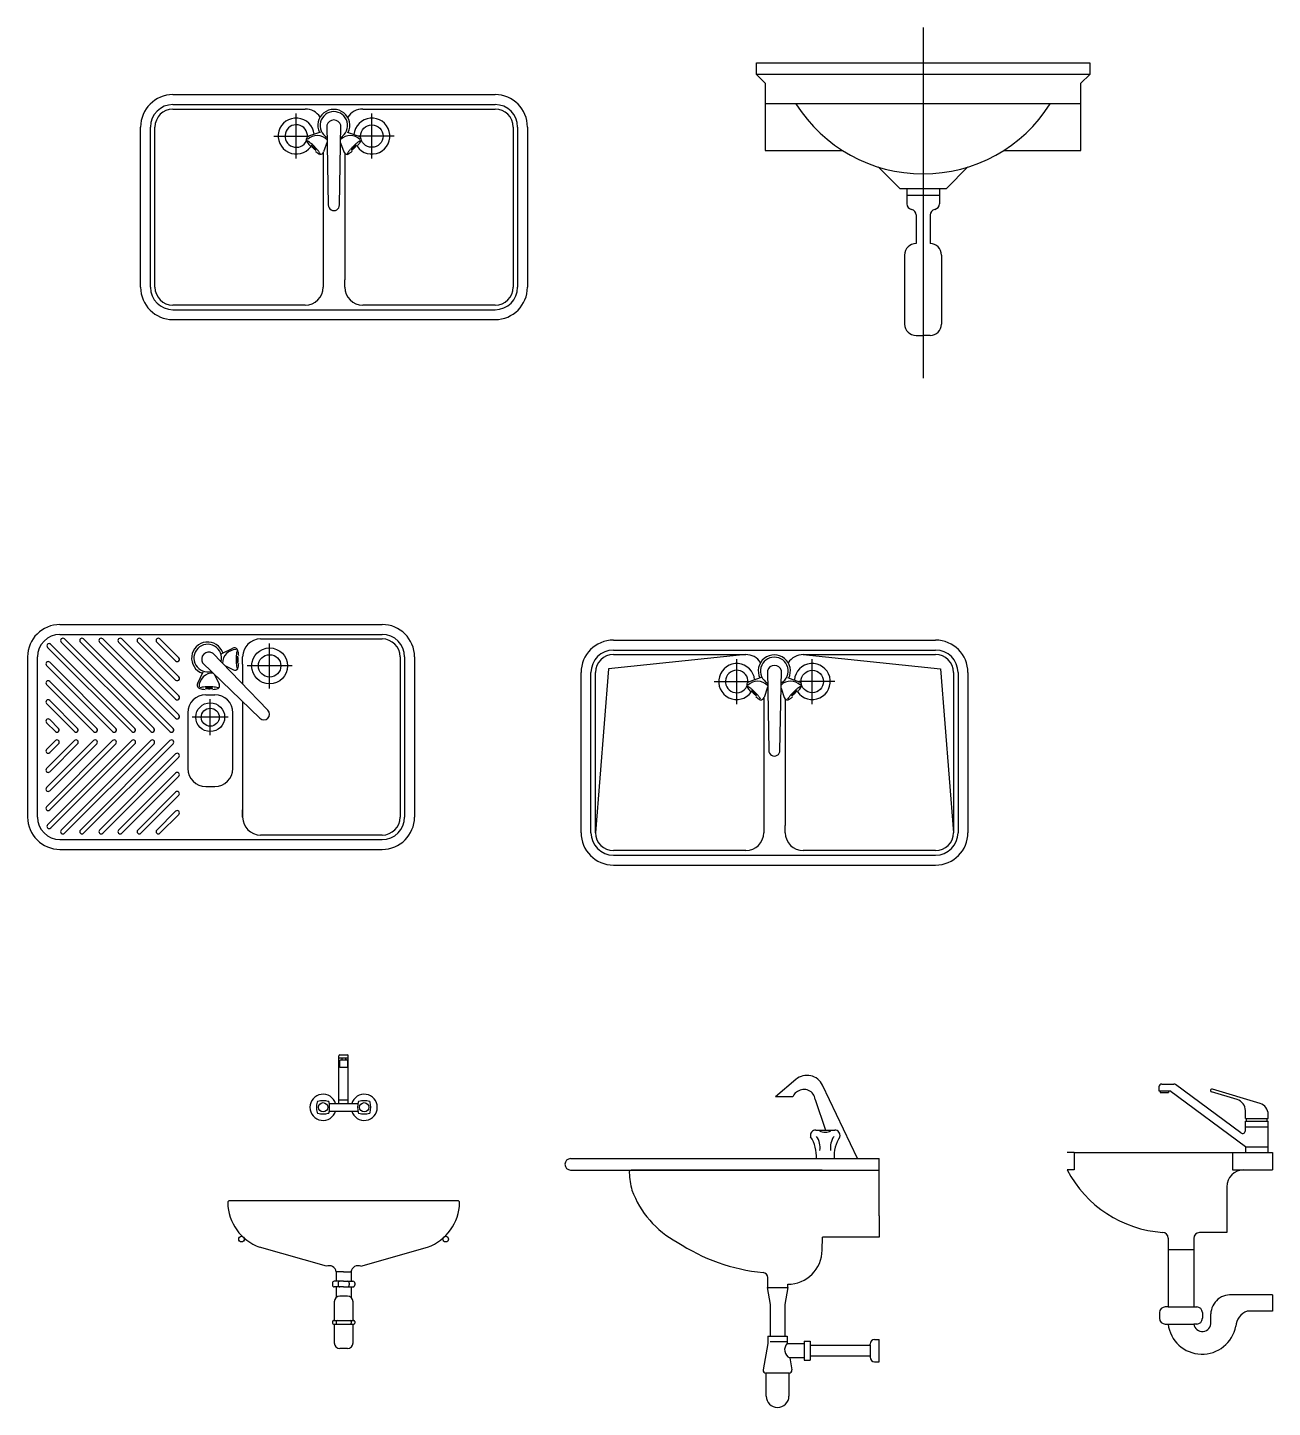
# Model space of a CAD drawing. Header units: centimetres. Extents: x 1964 to 2800, y 7671 to 8291.
# Drawn here: x 1968.8 to 2245.5, y 7682.2 to 7989 of the extents above; entities that cross this region are included whole.
import ezdxf

# ---------------------------------------------------------------- set-up
doc = ezdxf.new("R2010")
doc.units = ezdxf.units.CM
doc.header["$LTSCALE"] = 12.7

# ---------------------------------------------------------------- blocks, each defined once
blk = doc.blocks.new('Group-21')
for p, q in [((698.83, 1817.57), (770.43, 1817.57)), ((715.48, 1794.48), (696.6, 1813.37)), ((698.83, 1815.37), (770.43, 1815.37)), ((719.02, 1793.77), (699.13, 1813.67)), ((719.73, 1794.48), (699.83, 1814.37)), ((723.26, 1793.77), (703.37, 1813.67)), ((723.97, 1794.48), (704.08, 1814.37)), ((724.53, 1796.75), (707.61, 1813.67)), ((725.23, 1797.46), (708.32, 1814.37)), ((724.53, 1800.99), (711.86, 1813.67)), ((725.23, 1801.7), (712.56, 1814.37)), ((724.53, 1805.24), (716.1, 1813.67)), ((725.23, 1805.94), (716.8, 1814.37)), ((724.53, 1809.48), (720.34, 1813.67)), ((725.23, 1810.19), (721.05, 1814.37)), ((743.43, 1814.37), (770.43, 1814.37)), ((745.43, 1803.37), (745.43, 1813.37)), ((691.63, 1810.37), (691.63, 1774.77)), ((693.83, 1774.77), (693.83, 1810.37)), ((714.78, 1793.77), (696.05, 1812.5)), ((745.03, 1798.51), (732.73, 1811.25)), ((734.77, 1811.14), (737.27, 1812.35)), ((738.21, 1811.81), (738.29, 1811.87)), ((738.29, 1811.87), (738.36, 1811.81)), ((738.29, 1810.5), (738.32, 1810.52)), ((738.32, 1810.52), (738.34, 1810.5)), ((739.43, 1808.77), (739.43, 1810.37)), ((739.43, 1810.37), (739.43, 1810.37)), ((774.43, 1810.37), (774.43, 1774.77)), ((775.43, 1810.37), (775.43, 1774.77)), ((777.63, 1810.37), (777.63, 1774.77)), ((710.53, 1793.77), (695.83, 1808.47)), ((711.24, 1794.48), (696.54, 1809.18)), ((730.61, 1807), (729.37, 1804.45)), ((730.53, 1809.04), (743.27, 1796.74)), ((735.44, 1808.44), (737.38, 1807.5)), ((738.29, 1807.7), (738.21, 1807.76)), ((738.37, 1807.76), (738.29, 1807.7)), ((738.31, 1808.98), (738.3, 1808.99)), ((738.32, 1808.98), (738.31, 1808.98)), ((738.34, 1808.99), (738.32, 1808.98)), ((738.32, 1808.98), (738.32, 1808.98)), ((739.43, 1808.77), (739.43, 1804.3)), ((750.43, 1808.37), (740.43, 1808.37)), ((706.29, 1793.77), (695.83, 1804.23)), ((707, 1794.48), (696.54, 1804.94)), ((733.17, 1806.5), (734.21, 1804.34)), ((702.76, 1794.48), (696.54, 1800.7)), ((729.9, 1803.5), (729.85, 1803.43)), ((729.85, 1803.43), (729.9, 1803.35)), ((731.22, 1803.42), (731.2, 1803.4)), ((731.2, 1803.4), (731.22, 1803.37)), ((731.23, 1801.97), (733.23, 1801.97)), ((732.23, 1792.97), (732.23, 1800.97)), ((732.74, 1803.4), (732.73, 1803.42)), ((732.73, 1803.37), (732.74, 1803.39)), ((732.74, 1803.39), (732.74, 1803.4)), ((732.74, 1803.4), (732.74, 1803.4)), ((734.02, 1803.43), (733.96, 1803.5)), ((733.96, 1803.35), (734.02, 1803.43)), ((702.05, 1793.77), (695.83, 1799.99)), ((727.23, 1797.97), (727.23, 1785.57)), ((737.23, 1785.57), (737.23, 1797.97)), ((739.43, 1800.44), (739.43, 1774.77)), ((697.81, 1793.77), (695.83, 1795.75)), ((698.51, 1794.48), (696.54, 1796.45)), ((736.23, 1796.97), (728.23, 1796.97)), ((710.53, 1791.77), (695.83, 1777.07)), ((706.29, 1791.77), (695.83, 1781.32)), ((697.81, 1791.77), (695.83, 1789.8)), ((702.05, 1791.77), (695.83, 1785.56)), ((714.78, 1791.77), (696.05, 1773.05)), ((719.02, 1791.77), (699.13, 1771.88)), ((723.26, 1791.77), (703.37, 1771.88)), ((711.24, 1791.07), (696.54, 1776.37)), ((707, 1791.07), (696.54, 1780.61)), ((702.76, 1791.07), (696.54, 1784.85)), ((698.51, 1791.07), (696.54, 1789.09)), ((715.48, 1791.07), (696.6, 1772.18)), ((719.73, 1791.07), (699.83, 1771.17)), ((723.97, 1791.07), (704.08, 1771.17)), ((724.53, 1788.8), (707.61, 1771.88)), ((725.23, 1788.09), (708.32, 1771.17)), ((724.53, 1784.55), (711.86, 1771.88)), ((725.23, 1783.85), (712.56, 1771.17)), ((724.53, 1780.31), (716.1, 1771.88)), ((725.23, 1779.6), (716.8, 1771.17)), ((731.23, 1781.57), (733.23, 1781.57)), ((739.43, 1774.77), (739.43, 1776.37)), ((724.53, 1776.07), (720.34, 1771.88)), ((725.23, 1775.36), (721.05, 1771.17)), ((770.43, 1770.77), (743.43, 1770.77)), ((698.83, 1769.77), (770.43, 1769.77)), ((698.83, 1767.57), (770.43, 1767.57))]:
    blk.add_line(p, q)
for centre, radius in [((745.43, 1808.37), 4), ((745.43, 1808.37), 2.5), ((732.23, 1796.97), 3.2), ((732.23, 1796.97), 2)]:
    blk.add_circle(centre, radius)
for centre, radius, start, end in [((698.83, 1810.37), 7.2, 90, 180), ((770.43, 1810.37), 7.2, 0, 90), ((698.83, 1810.37), 5, 90, 180), ((696.41, 1812.85), 0.5, 45, 225), ((699.48, 1814.02), 0.5, 45, 225), ((703.72, 1814.02), 0.5, 45, 225), ((707.97, 1814.02), 0.5, 45, 225), ((712.21, 1814.02), 0.5, 45, 225), ((716.45, 1814.02), 0.5, 45, 225), ((720.69, 1814.02), 0.5, 45, 225), ((731.65, 1810.11), 3.57, 18.7328, 250.9338), ((731.65, 1810.11), 3.07, 344.6206, 285.7331), ((743.43, 1810.37), 4, 90, 180), ((770.43, 1810.37), 5, 0, 90), ((770.43, 1810.37), 4, 0, 90), ((724.88, 1809.83), 0.5, 225, 45), ((731.9, 1809.86), 1.59, 58.753, 211.2752), ((737.99, 1808.93), 3.06, 90.4892, 179.3391), ((737.58, 1811.6), 0.815, 14.9219, 112.4139), ((752.6, 1809.79), 14.61, 176.6347, 180.0141), ((745.45, 1810.21), 7.45, 171.9007, 176.6347), ((741.06, 1810.83), 3.02, 161.0221, 171.9007), ((741.49, 1809.9), 3.26, 173.1849, 177.1742), ((744.66, 1809.75), 6.43, 177.1742, 180.0141), ((739.56, 1810.14), 1.31, 163.8881, 173.1849), ((737.08, 1810.13), 1.31, 6.8434, 16.1402), ((735.51, 1810.83), 3.02, 8.1276, 19.0062), ((735.15, 1809.9), 3.26, 2.854, 6.8434), ((731.98, 1809.74), 6.43, 0.0141, 2.854), ((731.13, 1810.21), 7.45, 3.3936, 8.1276), ((696.19, 1808.83), 0.5, 45, 225), ((732.79, 1803.72), 3.06, 88.3159, 179.5391), ((737.71, 1808.26), 0.828, 246.3176, 318.81), ((752.6, 1809.79), 14.61, 180.0141, 183.3936), ((745.45, 1809.36), 7.45, 183.3936, 188.1276), ((741.07, 1808.74), 3.02, 188.1276, 199.0062), ((744.66, 1809.75), 6.43, 180.0141, 182.854), ((741.49, 1809.59), 3.26, 182.854, 186.8434), ((739.56, 1809.36), 1.31, 186.8434, 196.1402), ((737.08, 1809.36), 1.31, 343.8881, 353.1849), ((735.51, 1808.74), 3.02, 341.0221, 351.9007), ((735.15, 1809.59), 3.26, 353.1849, 357.1742), ((731.98, 1809.74), 6.43, 357.1742, 0.0141), ((731.13, 1809.36), 7.45, 351.9007, 356.6347), ((696.19, 1804.58), 0.5, 45, 225), ((724.88, 1805.59), 0.5, 225, 45), ((730.12, 1804.14), 0.815, 157.6144, 255.1064), ((731.94, 1789.12), 14.61, 90.0141, 93.3936), ((731.94, 1789.12), 14.61, 86.6347, 90.0141), ((733.46, 1804.01), 0.828, 311.2183, 23.7107), ((696.19, 1800.34), 0.5, 45, 225), ((724.88, 1801.35), 0.5, 225, 45), ((731.23, 1797.97), 4, 90, 180), ((730.89, 1800.65), 3.02, 98.1276, 109.0062), ((730.89, 1806.2), 3.02, 251.0221, 261.9007), ((731.51, 1796.26), 7.45, 93.3936, 98.1276), ((731.51, 1810.59), 7.45, 261.9007, 266.6347), ((731.58, 1802.16), 1.31, 96.8434, 106.1402), ((731.58, 1804.63), 1.31, 253.8881, 263.1849), ((731.82, 1800.22), 3.26, 92.854, 96.8434), ((731.81, 1806.57), 3.26, 263.1849, 267.1742), ((731.97, 1797.06), 6.43, 90.0141, 92.854), ((731.97, 1809.74), 6.43, 267.1742, 270.0141), ((731.97, 1797.06), 6.43, 87.1742, 90.0141), ((731.97, 1809.74), 6.43, 270.0141, 272.854), ((732.13, 1800.22), 3.26, 83.1849, 87.1742), ((732.13, 1806.57), 3.26, 272.854, 276.8434), ((732.36, 1802.16), 1.31, 73.8881, 83.1849), ((732.36, 1804.64), 1.31, 276.8434, 286.1402), ((732.36, 1796.27), 7.45, 81.9007, 86.6347), ((732.35, 1810.59), 7.45, 273.3936, 278.1276), ((733.23, 1797.97), 4, 0, 90), ((732.98, 1800.65), 3.02, 71.0221, 81.9007), ((732.98, 1806.2), 3.02, 278.1276, 289.0062), ((744.15, 1797.62), 1.25, 225.0896, 45.0896), ((696.19, 1796.1), 0.5, 45, 225), ((724.88, 1797.1), 0.5, 225, 45), ((698.16, 1794.13), 0.5, 225, 45), ((698.16, 1791.42), 0.5, 315, 135), ((702.4, 1794.13), 0.5, 225, 45), ((702.4, 1791.42), 0.5, 315, 135), ((706.65, 1794.13), 0.5, 225, 45), ((706.65, 1791.42), 0.5, 315, 135), ((710.89, 1794.13), 0.5, 225, 45), ((710.89, 1791.42), 0.5, 315, 135), ((715.13, 1794.13), 0.5, 225, 45), ((715.13, 1791.42), 0.5, 315, 135), ((719.37, 1794.13), 0.5, 225, 45), ((719.37, 1791.42), 0.5, 315, 135), ((723.62, 1794.13), 0.5, 225, 45), ((723.62, 1791.42), 0.5, 315, 135), ((696.19, 1789.45), 0.5, 135, 315), ((724.88, 1788.44), 0.5, 315, 135), ((696.19, 1785.2), 0.5, 135, 315), ((731.23, 1785.57), 4, 180, 270), ((733.23, 1785.57), 4, 270, 0), ((724.88, 1784.2), 0.5, 315, 135), ((696.19, 1780.96), 0.5, 135, 315), ((724.88, 1779.96), 0.5, 315, 135), ((696.19, 1776.72), 0.5, 135, 315), ((724.88, 1775.71), 0.5, 315, 135), ((698.83, 1774.77), 7.2, 180, 270), ((698.83, 1774.77), 5, 180, 270), ((696.41, 1772.7), 0.5, 135, 315), ((743.43, 1774.77), 4, 180, 270), ((770.43, 1774.77), 5, 270, 0), ((770.43, 1774.77), 7.2, 270, 0), ((770.43, 1774.77), 4, 270, 0), ((699.48, 1771.53), 0.5, 135, 315), ((703.72, 1771.53), 0.5, 135, 315), ((707.97, 1771.53), 0.5, 135, 315), ((712.21, 1771.53), 0.5, 135, 315), ((716.45, 1771.53), 0.5, 135, 315), ((720.69, 1771.53), 0.5, 135, 315)]:
    blk.add_arc(centre, radius, start, end)
blk = doc.blocks.new('Group-22')
for p, q in [((723.94, 1935.37), (795.54, 1935.37)), ((723.94, 1933.17), (795.54, 1933.17)), ((723.94, 1932.17), (753.34, 1932.17)), ((751.34, 1921.17), (751.34, 1931.17)), ((766.14, 1932.17), (795.54, 1932.17)), ((768.14, 1921.17), (768.14, 1931.17)), ((716.74, 1892.57), (716.74, 1928.17)), ((718.94, 1892.57), (718.94, 1928.17)), ((719.94, 1892.57), (719.94, 1928.17)), ((756.76, 1927.06), (754.08, 1926.13)), ((758.15, 1928.56), (758.46, 1910.85)), ((760.96, 1910.86), (761.27, 1928.56)), ((762.63, 1927.04), (765.26, 1926.14)), ((799.54, 1928.17), (799.54, 1892.57)), ((800.54, 1928.17), (800.54, 1892.57)), ((802.74, 1928.17), (802.74, 1892.57)), ((746.34, 1926.17), (754.19, 1926.17)), ((753.7, 1925.07), (753.69, 1924.98)), ((753.79, 1925.08), (753.7, 1925.07)), ((754.64, 1924.09), (754.63, 1924.07)), ((754.66, 1924.1), (754.64, 1924.09)), ((758.22, 1924.89), (757.43, 1922.63)), ((761.2, 1924.67), (761.91, 1922.63)), ((764.67, 1924.1), (764.7, 1924.1)), ((764.7, 1924.1), (764.71, 1924.07)), ((773.14, 1926.17), (765.15, 1926.17)), ((765.54, 1925.09), (765.64, 1925.07)), ((765.64, 1925.07), (765.65, 1924.98)), ((755.7, 1923), (755.72, 1923)), ((755.72, 1923), (755.73, 1923)), ((755.73, 1923.01), (755.73, 1923.03)), ((755.73, 1923), (755.73, 1923.01)), ((756.56, 1922.11), (756.65, 1922.12)), ((756.65, 1922.12), (756.66, 1922.22)), ((757.34, 1922.46), (757.34, 1894.17)), ((762.14, 1922.3), (762.14, 1894.17)), ((762.69, 1922.13), (762.68, 1922.22)), ((762.78, 1922.11), (762.69, 1922.13)), ((763.61, 1923.01), (763.61, 1923.03)), ((763.61, 1923.01), (763.61, 1923.01)), ((763.62, 1923.01), (763.61, 1923.01)), ((763.64, 1923), (763.62, 1923.01)), ((757.34, 1894.17), (757.34, 1892.57)), ((762.14, 1892.57), (762.14, 1894.17)), ((753.34, 1888.57), (723.94, 1888.57)), ((723.94, 1887.57), (795.54, 1887.57)), ((795.54, 1888.57), (766.14, 1888.57)), ((723.94, 1885.37), (795.54, 1885.37))]:
    blk.add_line(p, q)
blk.add_circle((768.14, 1926.17), 2.5)
for centre, radius, start, end in [((723.94, 1928.17), 7.2, 90, 180), ((723.94, 1928.17), 5, 90, 180), ((795.54, 1928.17), 7.2, 0, 90), ((795.54, 1928.17), 5, 0, 90), ((723.94, 1928.17), 4, 90, 180), ((751.34, 1926.17), 4, 5.6037, 323.6719), ((753.34, 1928.17), 4, 33.841, 90), ((759.7, 1928.53), 3.57, 333.7328, 205.9338), ((759.7, 1928.53), 3.07, 299.6206, 240.7331), ((759.71, 1928.14), 1.61, 15.0866, 164.9416), ((766.14, 1928.17), 4, 90, 147.3081), ((768.14, 1926.17), 4, 214.7019, 175.0959), ((795.54, 1928.17), 4, 0, 90), ((751.34, 1926.17), 2.5, 355.5175, 335.3974), ((754.39, 1925.38), 0.815, 112.6144, 210.1064), ((756.4, 1926.3), 3.02, 206.0221, 216.9007), ((752.47, 1922.37), 3.02, 53.1276, 64.0062), ((755.99, 1923.2), 3.06, 43.3159, 134.5391), ((759.94, 1928.96), 7.45, 216.9007, 223.8335), ((749.81, 1918.83), 7.45, 48.3936, 53.1276), ((755.78, 1924.7), 1.31, 208.8881, 218.1849), ((754.03, 1922.95), 1.31, 51.8434, 61.1402), ((757.31, 1925.9), 3.26, 218.1849, 222.1742), ((745.06, 1913.48), 14.61, 45.0141, 48.3936), ((752.83, 1921.42), 3.26, 47.854, 51.8434), ((759.66, 1928.03), 6.43, 222.1742, 225.0141), ((750.7, 1919.06), 6.43, 45.0141, 47.854), ((759.66, 1928.03), 6.43, 225.0141, 227.854), ((750.7, 1919.06), 6.43, 42.1742, 45.0141), ((745.06, 1913.48), 14.61, 41.6347, 45.0141), ((753.05, 1921.19), 3.26, 38.1849, 42.1742), ((763.35, 1923.2), 3.06, 45.4892, 134.3391), ((774.29, 1913.48), 14.61, 135.0141, 138.3936), ((766.29, 1921.2), 3.26, 137.854, 141.8434), ((768.64, 1919.07), 6.43, 135.0141, 137.854), ((774.29, 1913.48), 14.61, 131.6347, 135.0141), ((759.67, 1928.03), 6.43, 312.1742, 315.0141), ((768.64, 1919.07), 6.43, 132.1742, 135.0141), ((759.67, 1928.03), 6.43, 315.0141, 317.854), ((766.51, 1921.42), 3.26, 128.1849, 132.1742), ((762.02, 1925.9), 3.26, 317.854, 321.8434), ((765.31, 1922.95), 1.31, 118.8881, 128.1849), ((769.53, 1918.84), 7.45, 126.9007, 131.6347), ((763.56, 1924.7), 1.31, 321.8434, 331.1402), ((759.4, 1928.96), 7.45, 317.1457, 323.1276), ((766.87, 1922.38), 3.02, 116.0221, 126.9007), ((764.94, 1925.38), 0.815, 329.9219, 67.4139), ((762.94, 1926.3), 3.02, 323.1276, 334.0062), ((757.54, 1925.68), 3.26, 227.854, 231.8434), ((756.33, 1924.15), 1.31, 231.8434, 241.1402), ((760.54, 1928.36), 7.45, 228.3936, 233.1276), ((754.58, 1922.4), 1.31, 28.8881, 38.1849), ((750.41, 1918.23), 7.45, 36.9007, 41.6347), ((757.88, 1924.82), 3.02, 233.1276, 244.0062), ((753.95, 1920.89), 3.02, 26.0221, 36.9007), ((756.66, 1922.93), 0.828, 266.2183, 338.7107), ((762.68, 1922.93), 0.828, 201.3176, 273.81), ((765.39, 1920.9), 3.02, 143.1276, 154.0062), ((761.46, 1924.82), 3.02, 296.0221, 306.9007), ((768.93, 1918.24), 7.45, 138.3936, 143.1276), ((758.8, 1928.36), 7.45, 306.9007, 311.6347), ((764.76, 1922.4), 1.31, 141.8434, 151.1402), ((763.01, 1924.15), 1.31, 298.8881, 308.1849), ((761.8, 1925.68), 3.26, 308.1849, 312.1742), ((759.71, 1910.85), 1.25, 180.0896, 0.0896), ((723.94, 1892.57), 7.2, 180, 270), ((723.94, 1892.57), 5, 180, 270), ((723.94, 1892.57), 4, 180, 270), ((753.34, 1892.57), 4, 270, 0), ((766.14, 1892.57), 4, 180, 270), ((795.54, 1892.57), 4, 270, 0), ((795.54, 1892.57), 7.2, 270, 0), ((795.54, 1892.57), 5, 270, 0)]:
    blk.add_arc(centre, radius, start, end)
blk = doc.blocks.new('Group-23')
for p, q in [((821.84, 1814.1), (893.44, 1814.1)), ((851.24, 1810.9), (820.76, 1807.72)), ((821.84, 1811.9), (893.44, 1811.9)), ((821.84, 1810.9), (851.24, 1810.9)), ((849.24, 1799.9), (849.24, 1809.9)), ((864.04, 1810.9), (893.44, 1810.9)), ((864.04, 1810.9), (894.53, 1807.72)), ((866.04, 1799.9), (866.04, 1809.9)), ((814.64, 1771.3), (814.64, 1806.9)), ((816.84, 1771.3), (816.84, 1806.9)), ((820.76, 1807.72), (817.84, 1771.3)), ((817.84, 1771.3), (817.84, 1806.9)), ((856.05, 1807.28), (856.36, 1789.57)), ((858.85, 1789.58), (859.16, 1807.28)), ((894.53, 1807.72), (897.44, 1771.3)), ((897.44, 1806.9), (897.44, 1771.3)), ((898.44, 1806.9), (898.44, 1771.3)), ((900.64, 1806.9), (900.64, 1771.3)), ((844.24, 1804.9), (852.09, 1804.9)), ((851.6, 1803.79), (851.58, 1803.7)), ((851.69, 1803.81), (851.6, 1803.79)), ((854.66, 1805.78), (851.98, 1804.86)), ((860.53, 1805.76), (863.15, 1804.86)), ((871.04, 1804.9), (863.05, 1804.9)), ((863.44, 1803.81), (863.53, 1803.79)), ((863.53, 1803.79), (863.55, 1803.7)), ((852.56, 1802.82), (852.53, 1802.82)), ((852.53, 1802.82), (852.53, 1802.79)), ((853.59, 1801.72), (853.62, 1801.73)), ((853.62, 1801.73), (853.63, 1801.75)), ((853.62, 1801.73), (853.62, 1801.73)), ((853.62, 1801.73), (853.62, 1801.73)), ((854.45, 1800.83), (854.54, 1800.85)), ((854.54, 1800.85), (854.56, 1800.94)), ((855.24, 1801.19), (855.24, 1772.9)), ((856.12, 1803.62), (855.33, 1801.35)), ((859.1, 1803.39), (859.8, 1801.35)), ((860.04, 1801.02), (860.04, 1772.9)), ((860.59, 1800.85), (860.57, 1800.94)), ((860.68, 1800.83), (860.59, 1800.85)), ((861.51, 1801.73), (861.51, 1801.76)), ((861.51, 1801.73), (861.51, 1801.73)), ((861.51, 1801.73), (861.51, 1801.73)), ((861.54, 1801.72), (861.51, 1801.73)), ((862.57, 1802.82), (862.6, 1802.82)), ((862.6, 1802.82), (862.6, 1802.79)), ((855.24, 1772.9), (855.24, 1771.3)), ((860.04, 1771.3), (860.04, 1772.9)), ((851.24, 1767.3), (821.84, 1767.3)), ((893.44, 1767.3), (864.04, 1767.3)), ((821.84, 1766.3), (893.44, 1766.3)), ((821.84, 1764.1), (893.44, 1764.1))]:
    blk.add_line(p, q)
blk.add_circle((866.04, 1804.9), 2.5)
for centre, radius, start, end in [((821.84, 1806.9), 7.2, 90, 180), ((893.44, 1806.9), 7.2, 0, 90), ((821.84, 1806.9), 5, 90, 180), ((821.84, 1806.9), 4, 90, 180), ((851.24, 1806.9), 4, 33.841, 90), ((857.6, 1807.25), 3.57, 333.7328, 205.9338), ((857.6, 1807.25), 3.07, 299.6206, 240.7331), ((864.04, 1806.9), 4, 90, 147.3081), ((893.44, 1806.9), 5, 0, 90), ((893.44, 1806.9), 4, 0, 90), ((849.24, 1804.9), 4, 5.6037, 323.6719), ((849.24, 1804.9), 2.5, 355.5175, 335.3974), ((857.61, 1806.87), 1.61, 15.0866, 164.9416), ((866.04, 1804.9), 4, 214.7019, 175.0959), ((852.29, 1804.1), 0.815, 112.6144, 210.1064), ((850.37, 1801.1), 3.02, 53.1276, 64.0062), ((853.89, 1801.92), 3.06, 43.3159, 134.5391), ((861.25, 1801.93), 3.06, 45.4892, 134.3391), ((864.76, 1801.1), 3.02, 116.0221, 126.9007), ((862.84, 1804.11), 0.815, 329.9219, 67.4139), ((854.29, 1805.02), 3.02, 206.0221, 216.9007), ((857.83, 1807.68), 7.45, 216.9007, 223.8335), ((847.71, 1797.55), 7.45, 48.3936, 53.1276), ((853.68, 1803.42), 1.31, 208.8881, 218.1849), ((851.93, 1801.67), 1.31, 51.8434, 61.1402), ((842.95, 1792.2), 14.61, 45.0141, 48.3936), ((855.21, 1804.63), 3.26, 218.1849, 222.1742), ((850.72, 1800.14), 3.26, 47.854, 51.8434), ((857.56, 1806.76), 6.43, 222.1742, 225.0141), ((848.59, 1797.79), 6.43, 45.0141, 47.854), ((857.56, 1806.76), 6.43, 225.0141, 227.854), ((848.59, 1797.79), 6.43, 42.1742, 45.0141), ((855.43, 1804.4), 3.26, 227.854, 231.8434), ((842.95, 1792.2), 14.61, 41.6347, 45.0141), ((850.95, 1799.92), 3.26, 38.1849, 42.1742), ((854.23, 1802.87), 1.31, 231.8434, 241.1402), ((858.43, 1807.09), 7.45, 228.3936, 233.1276), ((852.48, 1801.12), 1.31, 28.8881, 38.1849), ((848.31, 1796.96), 7.45, 36.9007, 41.6347), ((855.77, 1803.54), 3.02, 233.1276, 244.0062), ((851.85, 1799.62), 3.02, 26.0221, 36.9007), ((854.56, 1801.65), 0.828, 266.2183, 338.7107), ((860.57, 1801.65), 0.828, 201.3176, 273.81), ((863.28, 1799.62), 3.02, 143.1276, 154.0062), ((859.36, 1803.54), 3.02, 296.0221, 306.9007), ((866.83, 1796.96), 7.45, 138.3936, 143.1276), ((856.7, 1807.08), 7.45, 306.9007, 311.6347), ((872.18, 1792.21), 14.61, 135.0141, 138.3936), ((862.65, 1801.12), 1.31, 141.8434, 151.1402), ((860.9, 1802.87), 1.31, 298.8881, 308.1849), ((864.19, 1799.92), 3.26, 137.854, 141.8434), ((859.7, 1804.4), 3.26, 308.1849, 312.1742), ((866.54, 1797.79), 6.43, 135.0141, 137.854), ((872.18, 1792.21), 14.61, 131.6347, 135.0141), ((857.57, 1806.76), 6.43, 312.1742, 315.0141), ((866.54, 1797.79), 6.43, 132.1742, 135.0141), ((857.57, 1806.76), 6.43, 315.0141, 317.854), ((864.41, 1800.14), 3.26, 128.1849, 132.1742), ((859.92, 1804.63), 3.26, 317.854, 321.8434), ((863.2, 1801.67), 1.31, 118.8881, 128.1849), ((867.42, 1797.56), 7.45, 126.9007, 131.6347), ((861.45, 1803.42), 1.31, 321.8434, 331.1402), ((857.29, 1807.68), 7.45, 317.1457, 323.1276), ((860.84, 1805.02), 3.02, 323.1276, 334.0062), ((857.61, 1789.58), 1.25, 180.0896, 0.0896), ((821.84, 1771.3), 7.2, 180, 270), ((821.84, 1771.3), 5, 180, 270), ((821.84, 1771.3), 4, 180, 270), ((851.24, 1771.3), 4, 270, 0), ((864.04, 1771.3), 4, 180, 270), ((893.44, 1771.3), 5, 270, 0), ((893.44, 1771.3), 7.2, 270, 0), ((893.44, 1771.3), 4, 270, 0)]:
    blk.add_arc(centre, radius, start, end)
blk = doc.blocks.new('Group-37')
for p, q in [((890.67, 1950.28), (890.67, 1872.36)), ((853.63, 1939.87), (853.63, 1942.47)), ((853.63, 1942.47), (927.71, 1942.47)), ((927.71, 1942.47), (927.71, 1939.87)), ((927.71, 1939.87), (853.63, 1939.87)), ((853.63, 1939.87), (855.58, 1937.92)), ((925.76, 1937.92), (927.71, 1939.87)), ((855.58, 1937.92), (855.58, 1933.37)), ((925.76, 1933.37), (925.76, 1937.92)), ((855.58, 1933.37), (855.58, 1922.97)), ((855.58, 1933.37), (925.76, 1933.37)), ((925.76, 1922.97), (925.76, 1933.37)), ((855.58, 1922.97), (872.77, 1922.97)), ((908.57, 1922.97), (925.76, 1922.97)), ((880.7, 1919.3), (885.47, 1914.52)), ((895.87, 1914.52), (900.64, 1919.3)), ((885.47, 1914.52), (895.87, 1914.52)), ((887.06, 1914.52), (887.06, 1911.12)), ((894.28, 1914.52), (894.28, 1911.12)), ((887.06, 1913.02), (894.28, 1913.02)), ((889.13, 1908.62), (889.13, 1902.26)), ((892.21, 1908.62), (892.21, 1902.26)), ((889.13, 1902.26), (889.11, 1902.26)), ((892.21, 1902.26), (892.23, 1902.26)), ((886.57, 1899.72), (886.57, 1884.36)), ((894.77, 1899.72), (894.77, 1884.36)), ((889.11, 1881.82), (890.67, 1881.82)), ((892.23, 1881.82), (890.67, 1881.82))]:
    blk.add_line(p, q)
for centre, radius, start, end in [((890.67, 1951.19), 33.42, 212.2268, 327.7732), ((888.33, 1911.12), 1.27, 180, 259.2422), ((893.01, 1911.12), 1.27, 280.7578, 0), ((887.86, 1908.62), 1.27, 0, 79.2422), ((893.48, 1908.62), 1.27, 100.7578, 180), ((889.11, 1899.72), 2.54, 90, 180), ((892.23, 1899.72), 2.54, 0, 90), ((889.11, 1884.36), 2.54, 180, 270), ((892.23, 1884.36), 2.54, 270, 0)]:
    blk.add_arc(centre, radius, start, end)
blk = doc.blocks.new('Group-38')
for p, q in [((760.84, 1721.21), (760.84, 1721.71)), ((760.84, 1711.07), (760.84, 1721.21)), ((760.84, 1721.21), (762.91, 1721.21)), ((761, 1721.88), (762.75, 1721.88)), ((761.46, 1721.16), (761.46, 1720.8)), ((762.29, 1721.19), (762.29, 1720.8)), ((762.91, 1721.21), (762.91, 1721.71)), ((762.91, 1711.07), (762.91, 1721.21)), ((761.04, 1719.13), (761.04, 1720.63)), ((762.71, 1719.13), (761.04, 1719.13)), ((761.21, 1720.8), (762.54, 1720.8)), ((762.71, 1720.63), (762.71, 1719.13)), ((760.84, 1711.9), (762.91, 1711.9)), ((758.69, 1711.07), (765.06, 1711.07)), ((758.69, 1709.41), (765.06, 1709.41)), ((787.23, 1689.46), (736.52, 1689.46)), ((758.03, 1674.94), (743.2, 1679.15)), ((765.72, 1674.94), (780.55, 1679.15)), ((760.21, 1673.8), (760.21, 1673.67)), ((760.21, 1673.67), (760.21, 1671.59)), ((761.88, 1673.67), (760.24, 1673.67)), ((761.88, 1673.67), (763.51, 1673.67)), ((763.54, 1673.8), (763.54, 1673.67)), ((763.54, 1673.67), (763.54, 1671.59)), ((759.38, 1671.17), (759.38, 1670.75)), ((761.88, 1671.59), (759.8, 1671.59)), ((761.88, 1670.34), (759.8, 1670.34)), ((760.21, 1670.34), (760.21, 1667.94)), ((760.63, 1671.17), (760.63, 1670.75)), ((761.88, 1671.59), (763.95, 1671.59)), ((761.88, 1670.34), (763.95, 1670.34)), ((763.12, 1671.17), (763.12, 1670.75)), ((763.54, 1670.34), (763.54, 1667.94)), ((764.37, 1671.17), (764.37, 1670.75)), ((759.8, 1667.01), (759.8, 1662.86)), ((762.71, 1668.26), (761.04, 1668.26)), ((763.95, 1667.01), (763.95, 1662.86)), ((759.38, 1662.65), (759.38, 1662.23)), ((759.59, 1662.86), (764.16, 1662.86)), ((760.21, 1662.65), (760.21, 1662.23)), ((763.54, 1662.65), (763.54, 1662.23)), ((764.37, 1662.65), (764.37, 1662.23)), ((759.59, 1662.03), (764.16, 1662.03)), ((759.8, 1662.03), (759.8, 1657.87)), ((763.95, 1662.03), (763.95, 1657.87)), ((762.71, 1656.62), (761.04, 1656.62))]:
    blk.add_line(p, q)
for centre, radius in [((757.3, 1710.24), 1.04), ((766.45, 1710.24), 1.04), ((739.18, 1680.94), 0.623), ((784.57, 1680.94), 0.623)]:
    blk.add_circle(centre, radius)
for centre, radius, start, end in [((761, 1721.71), 0.166, 90, 180), ((762.75, 1721.71), 0.166, 0, 90), ((761.21, 1720.63), 0.166, 90, 180), ((762.54, 1720.63), 0.166, 0, 90), ((762.54, 1720.63), 0.166, 0, 90), ((757.3, 1710.24), 2.91, 16.6015, 343.3985), ((757.3, 1706.5), 5.2, 77.0278, 102.9722), ((766.45, 1710.24), 2.91, 196.6015, 163.3985), ((766.45, 1706.5), 5.2, 77.0278, 102.9722), ((761.04, 1710.24), 5.2, 167.0278, 192.9722), ((756.18, 1711.36), 0.208, 102.9722, 167.0278), ((756.18, 1709.12), 0.208, 192.9722, 257.0278), ((757.3, 1713.98), 5.2, 257.0278, 282.9722), ((758.42, 1711.36), 0.208, 12.9722, 77.0278), ((758.42, 1709.12), 0.208, 282.9722, 347.0278), ((753.56, 1710.24), 5.2, 347.0278, 12.9722), ((770.19, 1710.24), 5.2, 167.0278, 192.9722), ((765.33, 1711.36), 0.208, 102.9722, 167.0278), ((765.33, 1709.12), 0.208, 192.9722, 257.0278), ((766.45, 1713.98), 5.2, 257.0278, 282.9722), ((767.57, 1711.36), 0.208, 12.9722, 77.0278), ((767.57, 1709.12), 0.208, 282.9722, 347.0278), ((762.71, 1710.24), 5.2, 347.0278, 12.9722), ((736.52, 1689.04), 0.416, 90, 181.3942), ((746.91, 1689.3), 10.81, 181.3942, 249.9217), ((776.84, 1689.3), 10.81, 290.0783, 358.6058), ((787.23, 1689.04), 0.416, 358.6058, 90), ((758.59, 1673.36), 1.68, 10.8113, 109.6492), ((765.16, 1673.36), 1.68, 70.3508, 169.1887), ((759.8, 1671.17), 0.416, 90, 180), ((759.8, 1670.75), 0.416, 180, 270), ((761.04, 1671.17), 0.416, 90, 180), ((761.04, 1670.75), 0.416, 180, 270), ((762.71, 1671.17), 0.416, 0, 90), ((762.71, 1670.75), 0.416, 270, 0), ((763.95, 1671.17), 0.416, 0, 90), ((763.95, 1670.75), 0.416, 270, 0), ((761.04, 1667.01), 1.25, 90, 180), ((762.71, 1667.01), 1.25, 0, 90), ((759.59, 1662.65), 0.208, 90, 180), ((760.42, 1662.65), 0.208, 90, 180), ((763.33, 1662.65), 0.208, 0, 90), ((764.16, 1662.65), 0.208, 0, 90), ((759.59, 1662.23), 0.208, 180, 270), ((760.42, 1662.23), 0.208, 180, 270), ((763.33, 1662.23), 0.208, 270, 0), ((764.16, 1662.23), 0.208, 270, 0), ((761.04, 1657.87), 1.25, 180, 270), ((762.71, 1657.87), 1.25, 270, 0)]:
    blk.add_arc(centre, radius, start, end)
blk = doc.blocks.new('Group-40')
for p, q in [((943.07, 1714.77), (943.07, 1713.88)), ((943.71, 1715.4), (946.42, 1715.4)), ((961.29, 1704.55), (946.8, 1715.28)), ((943.07, 1713.88), (945.49, 1713.88)), ((943.33, 1713.88), (943.33, 1713.5)), ((943.33, 1713.5), (945.23, 1713.5)), ((945.23, 1713.88), (945.23, 1713.5)), ((962.3, 1701.43), (945.49, 1713.88)), ((960.49, 1711.95), (954.78, 1713.65)), ((965.57, 1711.1), (954.96, 1714.26)), ((962.3, 1707.78), (962.3, 1709.52)), ((967.38, 1707.78), (967.38, 1708.67)), ((962.3, 1707.78), (967.38, 1707.78)), ((962.3, 1707.78), (967.38, 1707.78)), ((962.3, 1707.15), (967.38, 1707.15)), ((962.3, 1705.06), (962.3, 1707.15)), ((962.3, 1705.88), (967.38, 1705.88)), ((962.56, 1707.15), (962.56, 1707.78)), ((967.13, 1707.15), (967.13, 1707.78)), ((967.38, 1700.16), (967.38, 1707.15)), ((924.28, 1700.16), (922.71, 1700.16)), ((924.28, 1700.16), (968.3, 1700.16)), ((924.28, 1700.16), (924.28, 1696.35)), ((959.41, 1700.16), (959.41, 1696.35)), ((961.38, 1700.16), (968.3, 1700.16)), ((962.3, 1701.43), (967.38, 1701.43)), ((962.3, 1701.43), (962.3, 1700.16)), ((968.3, 1700.16), (968.3, 1696.35)), ((924.28, 1696.35), (922.71, 1696.35)), ((959.41, 1696.35), (968.3, 1696.35)), ((958.14, 1692.54), (958.14, 1682.38)), ((945.13, 1681.17), (945.13, 1665.87)), ((950.84, 1681.11), (950.84, 1665.87)), ((958.14, 1682.38), (952.11, 1682.38)), ((950.84, 1678.57), (945.13, 1678.57)), ((945.13, 1665.87), (944.49, 1665.87)), ((945.13, 1665.87), (950.84, 1665.87)), ((950.84, 1665.87), (951.48, 1665.87)), ((968.3, 1668.52), (959.69, 1668.52)), ((968.3, 1668.52), (968.3, 1664.94)), ((943.22, 1664.6), (943.22, 1663.33)), ((952.75, 1664.6), (952.75, 1663.33)), ((954.61, 1663.67), (954.61, 1664.31)), ((954.61, 1662.46), (954.61, 1663.67)), ((968.3, 1664.94), (962.67, 1664.94)), ((944.49, 1662.06), (945.13, 1662.06)), ((945.13, 1662.06), (950.84, 1662.06)), ((951.48, 1662.06), (950.84, 1662.06))]:
    blk.add_line(p, q)
for centre, radius, start, end in [((943.71, 1714.77), 0.635, 90, 180), ((946.42, 1714.77), 0.635, 53.495, 90), ((954.87, 1713.95), 0.318, 73.4403, 253.4403), ((959.76, 1709.52), 2.54, 0, 73.4403), ((964.84, 1708.67), 2.54, 0, 73.4403), ((961.67, 1705.06), 0.635, 233.495, 0), ((945.67, 1708.23), 25.85, 207.3449, 266.1689), ((961.95, 1692.54), 3.81, 90, 180), ((943.86, 1681.17), 1.27, 0, 86.1689), ((952.11, 1681.11), 1.27, 90, 180), ((944.49, 1664.6), 1.27, 90, 180), ((951.48, 1664.6), 1.27, 0, 90), ((959.01, 1664.17), 4.4, 81.0755, 178.1988), ((944.49, 1663.33), 1.27, 180, 270), ((951.48, 1663.33), 1.27, 270, 0), ((964.15, 1661.22), 4, 111.776, 174.7754), ((952.68, 1662.96), 7.61, 186.7376, 349.6476), ((952.72, 1662.29), 1.89, 186.7376, 5.3994)]:
    blk.add_arc(centre, radius, start, end)
blk = doc.blocks.new('Group-41')
for p, q in [((862.41, 1716.43), (857.86, 1712.55)), ((876.12, 1698.84), (868.33, 1715.17)), ((861.74, 1712.55), (857.86, 1712.55)), ((861.92, 1713), (861.74, 1712.55)), ((866.68, 1712), (868.96, 1705.19)), ((866.8, 1705.19), (871.04, 1705.19)), ((812.33, 1698.84), (880.91, 1698.84)), ((880.91, 1686.14), (880.91, 1698.84)), ((812.33, 1696.3), (880.91, 1696.3)), ((825.37, 1695.92), (825.37, 1695.69)), ((828.84, 1696.3), (825.75, 1696.3)), ((868.21, 1696.3), (828.84, 1696.3)), ((866.81, 1696.3), (880.91, 1696.3)), ((880.91, 1686.14), (880.91, 1681.34)), ((868.21, 1678.52), (868.29, 1681.34)), ((880.91, 1681.34), (868.29, 1681.34)), ((856.15, 1670.18), (856.15, 1672.38)), ((856.04, 1670.18), (860.59, 1670.18)), ((856.04, 1670.18), (856.67, 1666.37)), ((856.15, 1670.18), (860.59, 1670.18)), ((860.59, 1670.18), (859.96, 1666.37)), ((860.59, 1670.18), (860.59, 1670.9)), ((856.67, 1666.37), (856.67, 1659.39)), ((859.96, 1666.37), (859.96, 1659.39)), ((856.16, 1657.74), (855.12, 1651.88)), ((856.16, 1659.39), (860.46, 1659.39)), ((856.16, 1659.39), (856.16, 1657.74)), ((860.46, 1658.12), (856.67, 1658.12)), ((860.46, 1659.39), (860.46, 1657.74)), ((860.46, 1657.74), (864.27, 1657.74)), ((864.27, 1658.24), (864.27, 1654.05)), ((864.27, 1658.24), (865.54, 1658.24)), ((865.54, 1658.24), (865.54, 1654.05)), ((865.54, 1657.36), (878.88, 1657.36)), ((878.88, 1657.36), (878.88, 1657.61)), ((878.88, 1657.36), (878.88, 1654.94)), ((879.9, 1658.63), (880.91, 1658.63)), ((880.91, 1653.67), (880.91, 1658.63)), ((864.27, 1654.56), (861.03, 1654.56)), ((861.03, 1654.56), (861.5, 1651.88)), ((864.27, 1654.05), (865.54, 1654.05)), ((878.88, 1654.94), (865.54, 1654.94)), ((878.88, 1654.94), (878.88, 1654.69)), ((879.9, 1653.67), (880.91, 1653.67)), ((860.88, 1651.13), (855.75, 1651.13)), ((855.78, 1646.05), (855.78, 1651.13)), ((860.85, 1651.13), (860.85, 1646.05))]:
    blk.add_line(p, q)
for centre, radius, start, end in [((864.89, 1713.53), 3.81, 25.4891, 130.489), ((863.1, 1712.53), 1.27, 105.2079, 158.2666), ((864.21, 1711.73), 2.48, 6.2125, 125.5185), ((866.8, 1704.01), 1.17, 90, 195), ((858.48, 1699.17), 8.51, 357.7496, 32.2509), ((863.59, 1701.3), 4.19, 350.8669, 36.237), ((868.92, 1707.47), 2.75, 242.4707, 297.5293), ((874.25, 1701.3), 4.19, 143.763, 189.1331), ((879.37, 1699.17), 8.51, 147.7491, 182.2504), ((871.04, 1704.01), 1.17, 345.0008, 90.0022), ((812.33, 1697.57), 1.27, 90, 270), ((825.75, 1695.92), 0.381, 90, 180), ((839.76, 1695.92), 14.39, 180.9411, 196.5068), ((845.78, 1698.95), 21.06, 199.7357, 242.3495), ((859.05, 1714.98), 41.65, 236.4068, 264.5698), ((860.59, 1678.52), 7.62, 270, 360), ((855, 1672.38), 1.14, 360, 84.5716), ((861.88, 1656.34), 1.99, 135.4454, 244.2478), ((879.9, 1657.61), 1.02, 90, 180), ((879.9, 1654.69), 1.02, 180, 270), ((855.75, 1651.77), 0.635, 169.9454, 270), ((860.88, 1651.77), 0.635, 270, 10.0546), ((858.31, 1646.05), 2.53, 180, 360)]:
    blk.add_arc(centre, radius, start, end)

msp = doc.modelspace()

# ---------------------------------------------------------------- block references
for name in ['Group-37', 'Group-22', 'Group-21', 'Group-23', 'Group-38', 'Group-41', 'Group-40']:
    msp.add_blockref(name, (1277.16, 6038.7))

doc.saveas('drawing.dxf')
